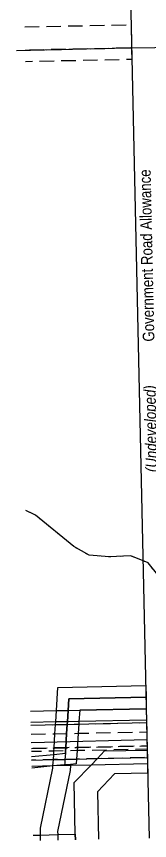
# Model space of a CAD drawing. Extents: x 605914 to 610440, y 5880595 to 5885290.
# Drawn here: x 607615 to 607729, y 5883462 to 5884174 of the extents above; entities that cross this region are included whole.
import ezdxf
from ezdxf.enums import TextEntityAlignment as Align

# ---------------------------------------------------------------- set-up
doc = ezdxf.new("R2010")
doc.units = 0
doc.header["$LTSCALE"] = 5
for name, pattern in [('foc-ACCESSROAD', [3.75, 2.5, -1.25]), ('foc-FLOWLINE', [3.75, 2.5, -1.25]), ('foc-WHEELTRACKS', [2, 0.4, -1.6])]:
    doc.linetypes.add(name, pattern=pattern)
for name, color, linetype in [('AS-POWER', 104, 'foc-POWER'), ('F-EZE', 190, 'foc-FLOWLINE'), ('F-RW', 190, 'Continuous'), ('F-WS', 190, 'foc-ACCESSROAD'), ('L-ROAD-T', 7, 'Continuous'), ('L-SEC', 7, 'Continuous'), ('T-CREEK', 160, 'Continuous'), ('T-WATER-P3', 160, 'foc-WHEELTRACKS')]:
    doc.layers.add(name, color=color, linetype=linetype)
doc.layers.add('T-TEXT', color=48, linetype='Continuous', lineweight=18)
doc.styles.add('80L', font='ARIALN.TTF', dxfattribs={"height": 10})
doc.styles.add('80LS', font='ARIALNI.TTF', dxfattribs={"height": 10})
doc.styles.add('foc-LtypeFont', font='ARIALN.TTF', dxfattribs={"height": 7.35})
doc.linetypes.add('foc-POWER', pattern='A,6,-1,["P",foc-LtypeFont,S=0.2,R=0,X=-0.625,Y=-0.75],-1.24,4', length=12.24)
doc.linetypes.add('foc-POWER-NOLINE', pattern='A,0,-4,["P",foc-LtypeFont,S=0.2,R=0,X=-0.625,Y=-0.75],-8.24', length=12.24)
doc.linetypes.add('foc-TOPO-flowdirection-NOLINE', pattern='A,0,[">",foc-LtypeFont,S=0.3,R=0,X=0,Y=-0.945],-20,[">",foc-LtypeFont,S=0.3,R=0,X=0,Y=-0.945],0', length=20)

msp = doc.modelspace()

# ---------------------------------------------------------------- linework, layer by layer
at = {"layer": 'AS-POWER', "linetype": 'foc-POWER-NOLINE', "flags": 128}
msp.add_lwpolyline([(607614.54, 5884144.966), (607699.142, 5884146.851), (607713.754, 5884147.173), (607733.858, 5884147.617), (607780.956, 5884148.658), (607855.985, 5884150.216), (607915.074, 5884151.444), (607960.464, 5884152.387), (608057.639, 5884154.411), (608150.404, 5884156.343), (608223.894, 5884157.874), (608255.434, 5884158.531)], dxfattribs=at)
at = {"layer": 'AS-POWER', "flags": 128}
msp.add_lwpolyline([(607627.216, 5883546.418), (607638.564, 5883546.645), (607727.142, 5883549.051)], dxfattribs=at)
at = {"layer": 'F-EZE', "flags": 128}
for points in [[(607622.063, 5884145.133), (607713.754, 5884147.176), (607713.978, 5884137.173), (607622.286, 5884135.13)], [(607627.057, 5883553.557), (607647.728, 5883553.983), (607657.766, 5883554.19), (607667.805, 5883554.396), (607726.995, 5883555.616), (607727.107, 5883550.619), (607727.267, 5883543.5), (607727.331, 5883540.626), (607666.859, 5883539.38), (607656.822, 5883539.174), (607646.783, 5883538.967), (607627.392, 5883538.568)]]:
    msp.add_lwpolyline(points, dxfattribs=at)
at = {"layer": 'F-RW'}
for points in [[(607635.335, 5883461.671), (607635.305, 5883466.435), (607635.301, 5883472.404), (607645.856, 5883524.225), (607645.965, 5883526.155), (607646.14, 5883528.739), (607646.32, 5883531.605), (607646.605, 5883536.131), (607646.783, 5883538.967), (607646.954, 5883541.688), (607647.728, 5883553.983), (607648.224, 5883561.869), (607648.369, 5883564.179), (607648.989, 5883574.033), (607650.249, 5883594.073), (607726.099, 5883595.662), (607726.323, 5883585.658), (607659.658, 5883584.262), (607659.028, 5883574.244), (607658.407, 5883564.378), (607658.263, 5883562.093), (607657.766, 5883554.19), (607656.994, 5883541.914), (607656.822, 5883539.174), (607656.693, 5883537.145), (607656.359, 5883531.832), (607656.178, 5883528.949), (607656.057, 5883527.026), (607661.102, 5883527.532), (607661.039, 5883526.543), (607660.769, 5883522.246), (607650.009, 5883469.419), (607650.068, 5883466.759), (607650.175, 5883461.991)], [(607627.49, 5883534.212), (607646.605, 5883536.131), (607656.693, 5883537.145), (607656.822, 5883539.174), (607656.994, 5883541.914), (607657.766, 5883554.19), (607658.263, 5883562.093), (607658.407, 5883564.378), (607659.028, 5883574.244), (607659.658, 5883584.262), (607726.323, 5883585.658), (607726.546, 5883575.67), (607669.066, 5883574.459), (607668.444, 5883564.578), (607668.303, 5883562.317), (607667.805, 5883554.396), (607667.176, 5883544.417), (607667.033, 5883542.141), (607666.859, 5883539.38), (607666.399, 5883532.059), (607666.145, 5883528.039), (607661.102, 5883527.532), (607656.057, 5883527.026), (607645.965, 5883526.155), (607627.712, 5883524.264)], [(607626.609, 5883573.564), (607648.989, 5883574.033), (607659.028, 5883574.244), (607669.066, 5883574.459), (607726.546, 5883575.67), (607726.768, 5883565.735), (607668.444, 5883564.578), (607658.407, 5883564.378), (607648.369, 5883564.179), (607626.828, 5883563.752)], [(607665.304, 5883462.317), (607665.21, 5883467.09), (607664.324, 5883511.779), (607678.838, 5883526.908), (607684.161, 5883532.459), (607690.534, 5883539.102), (607727.348, 5883539.838), (607727.492, 5883533.437), (607727.615, 5883527.909), (607727.796, 5883519.833), (607699.232, 5883519.262), (607684.494, 5883503.9), (607685.31, 5883462.748)], [(607627.558, 5883531.182), (607646.32, 5883531.605), (607656.359, 5883531.832), (607666.399, 5883532.059), (607684.161, 5883532.46), (607727.492, 5883533.437), (607727.615, 5883527.909), (607678.838, 5883526.909), (607661.039, 5883526.544), (607645.964, 5883526.181), (607627.677, 5883525.826)], [(607629.01, 5883466.295), (607635.239, 5883466.435), (607650.068, 5883466.759), (607665.21, 5883467.09), (607665.304, 5883462.317)]]:
    msp.add_lwpolyline(points, dxfattribs=at)
at = {"layer": 'F-WS', "flags": 128}
for points in [[(607621.615, 5884165.258), (607713.303, 5884167.303), (607713.754, 5884147.176), (607622.063, 5884145.133)], [(607626.881, 5883561.392), (607648.224, 5883561.869), (607658.263, 5883562.093), (607668.303, 5883562.317), (607726.816, 5883563.626), (607726.995, 5883555.616), (607727.107, 5883550.619), (607727.267, 5883543.5), (607667.033, 5883542.141), (607656.994, 5883541.914), (607646.954, 5883541.688), (607627.332, 5883541.246)], [(607627.332, 5883541.246), (607646.954, 5883541.688), (607656.994, 5883541.914), (607667.033, 5883542.141), (607727.267, 5883543.5), (607727.331, 5883540.626), (607727.348, 5883539.838), (607727.492, 5883533.437), (607684.161, 5883532.459), (607666.399, 5883532.059), (607656.359, 5883531.832), (607646.32, 5883531.605), (607627.558, 5883531.182)]]:
    msp.add_lwpolyline(points, dxfattribs=at)
at = {"layer": 'L-SEC'}
for p, q in [((607709.186, 5884366.532), (607726.816, 5883563.626)), ((607626.881, 5883561.399), (607726.816, 5883563.626)), ((607726.816, 5883563.626), (607729.053, 5883463.691))]:
    msp.add_line(p, q, dxfattribs=at)
at = {"layer": 'T-CREEK', "linetype": 'foc-TOPO-flowdirection-NOLINE', "flags": 128}
msp.add_lwpolyline([(607839.799, 5883466.078), (607836.847, 5883477.733), (607831.453, 5883492.593), (607815.493, 5883517.797), (607785.004, 5883548.221), (607779.447, 5883564.314), (607774.265, 5883601.226), (607759.654, 5883649.825), (607737.589, 5883689.916), (607728.038, 5883701.721), (607713.062, 5883707.817), (607694.484, 5883707.028), (607677.131, 5883708.418), (607664.064, 5883715.831), (607630.785, 5883743.13), (607622.723, 5883747.143)], dxfattribs=at)
at = {"layer": 'T-WATER-P3', "flags": 128}
msp.add_lwpolyline([(607839.799, 5883466.078), (607836.847, 5883477.733), (607831.453, 5883492.593), (607815.493, 5883517.797), (607785.004, 5883548.221), (607779.447, 5883564.314), (607774.265, 5883601.226), (607759.654, 5883649.825), (607737.589, 5883689.916), (607728.038, 5883701.721), (607713.062, 5883707.817), (607694.484, 5883707.028), (607677.131, 5883708.418), (607664.064, 5883715.831), (607630.785, 5883743.13), (607622.723, 5883747.143)], dxfattribs=at)

# ---------------------------------------------------------------- texts
at = {"layer": 'L-ROAD-T', "style": '80L'}
msp.add_text('Government Road Allowance', height=9.99597, rotation=91.27204, dxfattribs=at).set_placement((607726.934, 5883967.594), align=Align.MIDDLE_CENTER)
at = {"layer": 'T-TEXT', "style": '80LS'}
msp.add_text('(Undeveloped)', height=9.99597, rotation=91.27204, dxfattribs=at).set_placement((607730.277, 5883817.836), align=Align.MIDDLE_CENTER)

doc.saveas('drawing.dxf')
